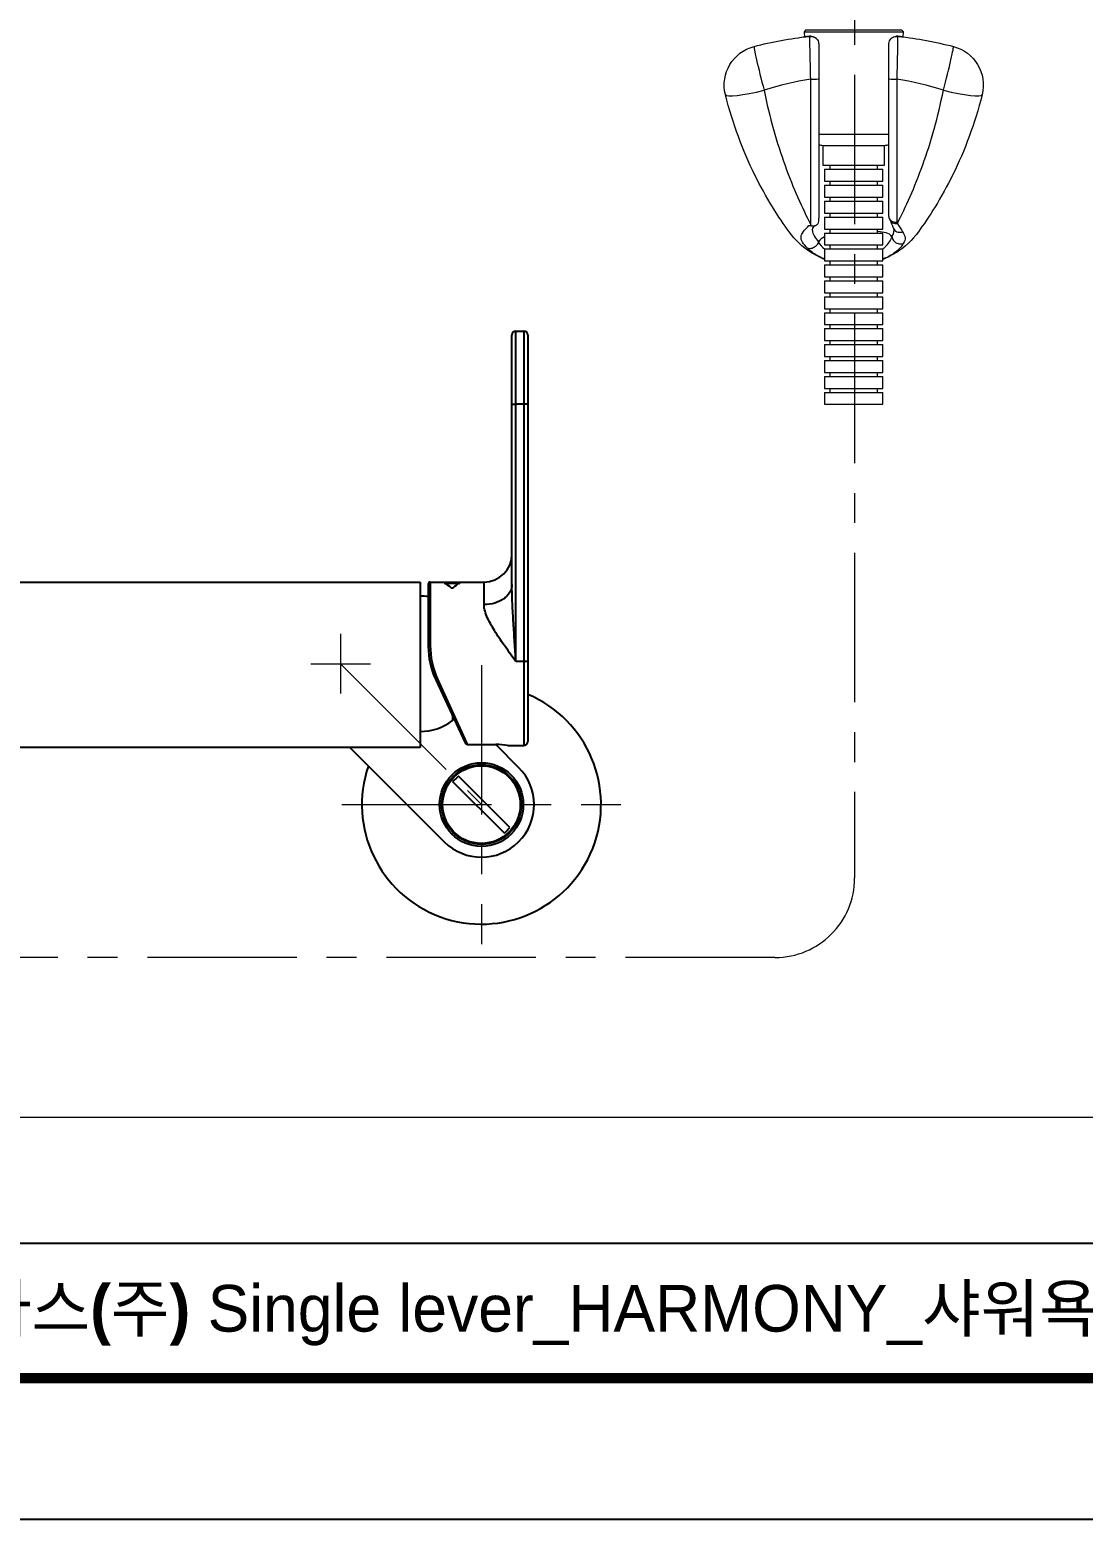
# Model space of a CAD drawing. Extents: x 0 to 1128, y 0 to 827.
# Drawn here: x 264.4 to 528.7, y 0 to 373.9 of the extents above; entities that cross this region are included whole.
import ezdxf

# ---------------------------------------------------------------- set-up
doc = ezdxf.new("R2010")
doc.units = 0
doc.header["$LTSCALE"] = 30
doc.header["$MEASUREMENT"] = 0
doc.linetypes.add('CENTER', pattern=[2, 1.25, -0.25, 0.25, -0.25])
doc.layers.get('0').update_dxf_attribs({"linetype": 'CONTINUOUS'})
doc.layers.add('1', color=7, linetype='CONTINUOUS')
doc.layers.add('DEF_LAYER_ASSEM_MEMBER', color=7, linetype='CONTINUOUS')
doc.layers.add('치수선', color=7, linetype='CONTINUOUS', lineweight=20)
doc.styles.add('Daelim Dimension', font='')
doc.styles.get('Daelim Dimension').set_extended_font_data('나눔고딕')

msp = doc.modelspace()

# ---------------------------------------------------------------- linework, layer by layer
at = {"color": 5}
msp.add_line((18.14486312866211, 69.27593994140625), (926.736156463623, 69.27593994140625), dxfattribs=at)
at = {"ltscale": 0.5}
msp.add_lwpolyline([(0, 0), (1128.400001525879, 0), (1128.400001525879, 826.8000030517578), (0, 826.8000030517578)], close=True, dxfattribs=at)
at = {"color": 5, "linetype": 'ByBlock', "lineweight": 200, "const_width": 2.6}
msp.add_lwpolyline([(18.14486312866211, 35.40284729003906), (1110.144863128662, 35.40284729003906), (1110.144863128662, 807.6028442382812), (18.14486312866211, 807.6028442382812)], close=True, dxfattribs=at)
at = {"layer": '1', "color": 7, "linetype": 'Continuous', "lineweight": 18}
for p, q in [((459.1266640211572, 373.8520209994798), (458.6610649610986, 373.3532035556321)), ((458.6610649610986, 373.3532035556321), (458.7507656599512, 372.0525672641282)), ((458.6610649610986, 373.3532035556321), (471.1266640211572, 373.3532035556321)), ((459.1266640211572, 373.8520209994798), (471.1266640211572, 373.8520209994798)), ((471.1266640211572, 373.8520209994798), (483.1266640211572, 373.8520209994798)), ((471.1266640211572, 373.3532035556321), (483.5922630812158, 373.3532035556321)), ((483.5922630812158, 373.3532035556321), (483.1266640211572, 373.8520209994798)), ((483.5025642897119, 372.0525672641282), (483.5922630812158, 373.3532035556321)), ((462.3266647840967, 361.5881049838548), (462.3266647840967, 326.6786048617845)), ((479.9266651655664, 326.9861076083665), (479.9266651655664, 361.5881049838548)), ((463.3766640211572, 344.8525169101243), (463.3766640211572, 339.8520209994798)), ((478.8766640211572, 339.8520209994798), (478.8766640211572, 344.8525169101243)), ((463.3766640211572, 339.8520209994798), (471.1266640211572, 339.8520209994798)), ((463.8266647840967, 338.8520209994798), (463.8266647840967, 335.8520209994798)), ((463.8266647840967, 338.8520209994798), (471.1266640211572, 338.8520209994798)), ((465.1266640211572, 339.8520209994798), (465.1266640211572, 338.8520209994798)), ((471.1266640211572, 339.8520209994798), (478.8766640211572, 339.8520209994798)), ((471.1266640211572, 338.8520209994798), (478.4266651655664, 338.8520209994798)), ((477.1266640211572, 338.8520209994798), (477.1266640211572, 339.8520209994798)), ((478.4266651655664, 335.8520209994798), (478.4266651655664, 338.8520209994798)), ((463.8266647840967, 335.8520209994798), (471.1266640211572, 335.8520209994798)), ((463.8266647840967, 334.8520209994798), (463.8266647840967, 331.8520209994798)), ((463.8266647840967, 334.8520209994798), (471.1266640211572, 334.8520209994798)), ((465.1266640211572, 335.8520209994798), (465.1266640211572, 334.8520209994798)), ((471.1266640211572, 335.8520209994798), (478.4266651655664, 335.8520209994798)), ((471.1266640211572, 334.8520209994798), (478.4266651655664, 334.8520209994798)), ((477.1266640211572, 334.8520209994798), (477.1266640211572, 335.8520209994798)), ((478.4266651655664, 331.8520209994798), (478.4266651655664, 334.8520209994798)), ((463.8266647840967, 331.8520209994798), (471.1266640211572, 331.8520209994798)), ((463.8266647840967, 330.8520209994798), (463.8266647840967, 327.8520209994798)), ((463.8266647840967, 330.8520209994798), (471.1266640211572, 330.8520209994798)), ((465.1266640211572, 331.8520209994798), (465.1266640211572, 330.8520209994798)), ((471.1266640211572, 331.8520209994798), (478.4266651655664, 331.8520209994798)), ((471.1266640211572, 330.8520209994798), (478.4266651655664, 330.8520209994798)), ((477.1266640211572, 330.8520209994798), (477.1266640211572, 331.8520209994798)), ((478.4266651655664, 327.8520209994798), (478.4266651655664, 330.8520209994798)), ((463.8266647840967, 327.8520209994798), (471.1266640211572, 327.8520209994798)), ((463.8266647840967, 326.8520209994798), (463.8266647840967, 323.8520209994798)), ((463.8266647840967, 326.8520209994798), (471.1266640211572, 326.8520209994798)), ((465.1266640211572, 327.8520209994798), (465.1266640211572, 326.8520209994798)), ((471.1266640211572, 327.8520209994798), (478.4266651655664, 327.8520209994798)), ((471.1266640211572, 326.8520209994798), (478.4266651655664, 326.8520209994798)), ((477.1266640211572, 326.8520209994798), (477.1266640211572, 327.8520209994798)), ((478.4266651655664, 323.8520209994798), (478.4266651655664, 326.8520209994798)), ((463.8266647840967, 323.8520209994798), (471.1266640211572, 323.8520209994798)), ((463.8266647840967, 322.8520209994798), (463.8266647840967, 319.8520209994798)), ((463.8266647840967, 322.8520209994798), (471.1266640211572, 322.8520209994798)), ((465.1266640211572, 323.8520209994798), (465.1266640211572, 322.8520209994798)), ((471.1266640211572, 323.8520209994798), (478.4266651655664, 323.8520209994798)), ((471.1266640211572, 322.8520209994798), (478.4266651655664, 322.8520209994798)), ((477.1266640211572, 322.8520209994798), (477.1266640211572, 323.8520209994798)), ((478.4266651655664, 319.8520209994798), (478.4266651655664, 322.8520209994798)), ((463.8266647840967, 319.8520209994798), (471.1266640211572, 319.8520209994798)), ((463.8266647840967, 318.8520209994798), (463.8266647840967, 315.8520209994798)), ((463.8266647840967, 318.8520209994798), (471.1266640211572, 318.8520209994798)), ((465.1266640211572, 319.8520209994798), (465.1266640211572, 318.8520209994798)), ((471.1266640211572, 319.8520209994798), (478.4266651655664, 319.8520209994798)), ((471.1266640211572, 318.8520209994798), (478.4266651655664, 318.8520209994798)), ((477.1266640211572, 318.8520209994798), (477.1266640211572, 319.8520209994798)), ((478.4266651655664, 315.8520209994798), (478.4266651655664, 318.8520209994798)), ((463.8266647840967, 315.8520209994798), (471.1266640211572, 315.8520209994798)), ((463.8266647840967, 314.8520209994798), (463.8266647840967, 311.8520209994798)), ((463.8266647840967, 314.8520209994798), (471.1266640211572, 314.8520209994798)), ((465.1266640211572, 315.8520209994798), (465.1266640211572, 314.8520209994798)), ((471.1266640211572, 315.8520209994798), (478.4266651655664, 315.8520209994798)), ((471.1266640211572, 314.8520209994798), (478.4266651655664, 314.8520209994798)), ((477.1266640211572, 314.8520209994798), (477.1266640211572, 315.8520209994798)), ((478.4266651655664, 311.8520209994798), (478.4266651655664, 314.8520209994798)), ((463.8266647840967, 311.8520209994798), (471.1266640211572, 311.8520209994798)), ((463.8266647840967, 310.8520209994798), (463.8266647840967, 307.8520209994798)), ((463.8266647840967, 310.8520209994798), (471.1266640211572, 310.8520209994798)), ((465.1266640211572, 311.8520209994798), (465.1266640211572, 310.8520209994798)), ((471.1266640211572, 311.8520209994798), (478.4266651655664, 311.8520209994798)), ((471.1266640211572, 310.8520209994798), (478.4266651655664, 310.8520209994798)), ((477.1266640211572, 310.8520209994798), (477.1266640211572, 311.8520209994798)), ((478.4266651655664, 307.8520209994798), (478.4266651655664, 310.8520209994798)), ((463.8266647840967, 307.8520209994798), (471.1266640211572, 307.8520209994798)), ((463.8266647840967, 306.8520209994798), (463.8266647840967, 303.8520209994798)), ((463.8266647840967, 306.8520209994798), (471.1266640211572, 306.8520209994798)), ((465.1266640211572, 307.8520209994798), (465.1266640211572, 306.8520209994798)), ((471.1266640211572, 307.8520209994798), (478.4266651655664, 307.8520209994798)), ((471.1266640211572, 306.8520209994798), (478.4266651655664, 306.8520209994798)), ((477.1266640211572, 306.8520209994798), (477.1266640211572, 307.8520209994798)), ((478.4266651655664, 303.8520209994798), (478.4266651655664, 306.8520209994798)), ((463.8266647840967, 303.8520209994798), (471.1266640211572, 303.8520209994798)), ((463.8266647840967, 302.8520209994798), (463.8266647840967, 299.8520209994798)), ((463.8266647840967, 302.8520209994798), (471.1266640211572, 302.8520209994798)), ((465.1266640211572, 303.8520209994798), (465.1266640211572, 302.8520209994798)), ((471.1266640211572, 303.8520209994798), (478.4266651655664, 303.8520209994798)), ((471.1266640211572, 302.8520209994798), (478.4266651655664, 302.8520209994798)), ((477.1266640211572, 302.8520209994798), (477.1266640211572, 303.8520209994798)), ((478.4266651655664, 299.8520209994798), (478.4266651655664, 302.8520209994798)), ((463.8266647840967, 299.8520209994798), (471.1266640211572, 299.8520209994798)), ((465.1266640211572, 299.8520209994798), (465.1266640211572, 298.8520209994798)), ((471.1266640211572, 299.8520209994798), (478.4266651655664, 299.8520209994798)), ((477.1266640211572, 298.8520209994798), (477.1266640211572, 299.8520209994798)), ((463.8266647840967, 298.8520209994798), (463.8266647840967, 295.8520209994798)), ((463.8266647840967, 298.8520209994798), (471.1266640211572, 298.8520209994798)), ((463.8266647840967, 295.8520209994798), (471.1266640211572, 295.8520209994798)), ((465.1266640211572, 295.8520209994798), (465.1266640211572, 294.8520209994798)), ((471.1266640211572, 298.8520209994798), (478.4266651655664, 298.8520209994798)), ((471.1266640211572, 295.8520209994798), (478.4266651655664, 295.8520209994798)), ((477.1266640211572, 294.8520209994798), (477.1266640211572, 295.8520209994798)), ((478.4266651655664, 295.8520209994798), (478.4266651655664, 298.8520209994798)), ((463.8266647840967, 294.8520209994798), (463.8266647840967, 291.8520209994798)), ((463.8266647840967, 294.8520209994798), (471.1266640211572, 294.8520209994798)), ((463.8266647840967, 291.8520209994798), (471.1266640211572, 291.8520209994798)), ((465.1266640211572, 291.8520209994798), (465.1266640211572, 290.8520209994798)), ((471.1266640211572, 294.8520209994798), (478.4266651655664, 294.8520209994798)), ((471.1266640211572, 291.8520209994798), (478.4266651655664, 291.8520209994798)), ((477.1266640211572, 290.8520209994798), (477.1266640211572, 291.8520209994798)), ((478.4266651655664, 291.8520209994798), (478.4266651655664, 294.8520209994798)), ((463.8266647840967, 290.8520209994798), (463.8266647840967, 287.8520209994798)), ((463.8266647840967, 290.8520209994798), (471.1266640211572, 290.8520209994798)), ((471.1266640211572, 290.8520209994798), (478.4266651655664, 290.8520209994798)), ((478.4266651655664, 287.8520209994798), (478.4266651655664, 290.8520209994798)), ((463.8266647840967, 287.8520209994798), (471.1266640211572, 287.8520209994798)), ((463.8266647840967, 286.8520209994798), (463.8266647840967, 283.8520209994798)), ((463.8266647840967, 286.8520209994798), (471.1266640211572, 286.8520209994798)), ((465.1266640211572, 287.8520209994798), (465.1266640211572, 286.8520209994798)), ((471.1266640211572, 287.8520209994798), (478.4266651655664, 287.8520209994798)), ((471.1266640211572, 286.8520209994798), (478.4266651655664, 286.8520209994798)), ((477.1266640211572, 286.8520209994798), (477.1266640211572, 287.8520209994798)), ((478.4266651655664, 283.8520209994798), (478.4266651655664, 286.8520209994798)), ((463.8266647840967, 283.8520209994798), (471.1266640211572, 283.8520209994798)), ((463.8266647840967, 282.8520209994798), (463.8266647840967, 279.8520209994798)), ((463.8266647840967, 282.8520209994798), (471.1266640211572, 282.8520209994798)), ((465.1266640211572, 283.8520209994798), (465.1266640211572, 282.8520209994798)), ((471.1266640211572, 283.8520209994798), (478.4266651655664, 283.8520209994798)), ((471.1266640211572, 282.8520209994798), (478.4266651655664, 282.8520209994798)), ((477.1266640211572, 282.8520209994798), (477.1266640211572, 283.8520209994798)), ((478.4266651655664, 279.8520209994798), (478.4266651655664, 282.8520209994798)), ((463.8266647840967, 279.8520209994798), (471.1266640211572, 279.8520209994798)), ((471.1266640211572, 279.8520209994798), (478.4266651655664, 279.8520209994798))]:
    msp.add_line(p, q, dxfattribs=at)
at = {"layer": '1', "color": 7, "linetype": 'Continuous', "lineweight": 13}
for p, q in [((460.3266647840967, 325.0040137973314), (460.3266647840967, 361.4347083774095)), ((481.9266651655664, 361.4347083774095), (481.9266651655664, 325.6025703158861)), ((462.3262718702783, 347.6456153598314), (471.1266640211572, 347.6456153598314)), ((471.1266640211572, 347.6456153598314), (479.9270561720361, 347.6456153598314))]:
    msp.add_line(p, q, dxfattribs=at)
at = {"layer": '1', "color": 7, "linetype": 'Continuous', "lineweight": 18, "extrusion": (0, 0, -1)}
for centre, radius, start, end in [((-448.6266640211572, 359.9941489902025), 9.999999999999988, 346.0374667177548, 75.52248917986661), ((-493.6266640211572, 359.9941489902025), 10.0000000000002, 104.4775108201334, 193.9625332822452)]:
    msp.add_arc(centre, radius, start, end, dxfattribs=at)
at = {"layer": '1', "color": 7, "linetype": 'Continuous', "lineweight": 18}
for centre, start, end in [((463.4268940474024, 347.8520209994798), 248.4850975052383, 270), ((478.8264339949121, 347.8520209994798), 270, 291.5149024947617)]:
    msp.add_arc(centre, 3, start, end, dxfattribs=at)
at = {"layer": '1', "color": 7, "linetype": 'Continuous', "lineweight": 13}
for centre, major_axis, ratio, start_param, end_param in [((448.6266640211572, 359.9941489902025), (2.500000000000003, -9.682458365518542), 0.032961, 3.141592653589782, 4.839361288082682), ((493.6266640211572, 359.9941489902025), (-2.500000000000005, -9.682458365518542), 0.032961, 1.443824019096902, 3.141592653589804), ((460.3266647840967, 361.5881049838548), (-2, 2.449293598294706e-16), 0.076696, 1.570796326794901, 3.141592653589793), ((481.9266651655664, 361.5881049838548), (-2, 2.449293598294706e-16), 0.076696, 0, 1.570796326794897), ((448.6266640211572, 359.9941489902025), (9.704539287426353, 2.412864940024295), 0.126983, 3.141592653589793, 4.6808272417793), ((493.6266640211572, 359.9941489902025), (-9.704539287434095, 2.412864939993151), 0.126983, 1.602358065399869, 3.141592653589393), ((482.0687035109033, 326.8556297030931), (-1.826216076808654, -0.8154353688708923), 0.760059, 6.27480191854271, 7.526800251155139)]:
    msp.add_ellipse(centre, major_axis=major_axis, ratio=ratio, start_param=start_param, end_param=end_param, dxfattribs=at)
at = {"layer": '1', "color": 7, "linetype": 'Continuous', "lineweight": 18}
for points, degree in [([(446.1266640211572, 369.6766059604173), (450.6424320723047, 370.8425758090501), (455.1869457746973, 371.6806647983079), (459.758704044961, 372.2037666049486)], 3), ([(458.8972080732813, 372.1021735873704), (458.7106255079736, 372.0792014804368), (458.5841969038477, 372.0628822055345), (458.520193913125, 372.0544898715501)], 3), ([(459.758704044961, 372.2037666049486), (459.189591267251, 372.1386497226243), (458.8975685621729, 372.1062019076829), (458.8877113844385, 372.1056373324876)], 3), ([(459.6055878187647, 372.1871955600267), (459.7504166151514, 372.203385135222), (459.9172695662012, 372.2219627109056), (460.1062572981348, 372.2429206576829)], 3), ([(460.6007793928613, 372.1923377719407), (460.2028759504785, 372.2670066562181), (459.7557991529932, 372.1924369540696)], 2), ([(462.3195026899805, 370.4172904696946), (462.3243092085352, 370.3608176913743), (462.3266647840967, 370.3043678012376), (462.3266647840967, 370.2492377963548)], 3), ([(479.9266651655664, 370.2492377963548), (479.9266651655664, 370.3043678012376), (479.9290188337793, 370.3608176913743), (479.933825352334, 370.4172904696946)], 3), ([(482.4862659956445, 372.190071841765), (482.0444305922022, 372.2646415439134), (481.6541794325342, 372.1897819247728)], 2), ([(482.1470726515283, 372.2429206576829), (482.3350914503565, 372.222069522429), (482.5012043501367, 372.2035758700853), (482.645516255044, 372.1874473300462)], 3), ([(482.4946259047022, 372.2037666049486), (487.0926140333643, 371.6776588168626), (491.636971333169, 370.835839053679), (496.1266640211572, 369.6766059604173)], 3), ([(483.3656414534082, 372.1056373324876), (483.3562649275293, 372.1061485019212), (483.0642307783594, 372.1385963168626), (482.4946259047022, 372.2037666049486)], 3), ([(483.4828022505274, 372.0858466830736), (483.4789150740137, 372.0865409579759), (483.4230354811182, 372.0938728061204), (483.3163784529199, 372.1070716586595)], 3), ([(462.2260960127344, 325.5216224399095), (462.2021797682276, 325.4026801791673), (462.1752651716699, 325.286034366179), (462.1463326002588, 325.1719672885423)], 3), ([(462.3266647840967, 326.6786048617845), (462.3266647840967, 326.2710654941087), (462.2820786024561, 325.8842170444017), (462.2260960127344, 325.5216224399095)], 3), ([(480.0337132002344, 326.4773185458665), (480.2314156080713, 326.0498817172532)], 1), ([(459.8923157240381, 324.7674720492845), (460.0562962080469, 324.7215736117845), (460.2199963118067, 324.6781013217454), (460.3834217573633, 324.6370399203782)], 3), ([(463.8151215101709, 321.9069907870775), (463.1973942305078, 321.5943076816087), (462.6754787947168, 321.1931770053392), (462.2824638868799, 320.6485145297532)], 3), ([(465.1478928114404, 315.7673576083665), (465.0853374983301, 315.7870872226243), (465.0223282362451, 315.8073051181321), (464.9588898207178, 315.82801129489)], 3), ([(477.2589710737695, 315.8163459506517), (477.205044605874, 315.7988670077806), (477.151427128457, 315.7817390170579), (477.0981339003076, 315.7649696078782)], 3)]:
    msp.add_open_spline(points, degree=degree, dxfattribs=at)
for points, knots in [([(458.9056480909815, 372.102310916472), (458.9081162001123, 372.1026160922532), (458.9157856489649, 372.1034400668626), (458.9452503706445, 372.1064536777025), (459.0109337355127, 372.1118781772142), (459.0786407972803, 372.114517947722), (459.1275204206934, 372.1146095004564), (459.1391933943262, 372.1145332065111)], [0, 0, 0, 0, 0.1172868810415151, 0.2177073822208755, 0.4377992584746238, 0.8658393936132082, 1, 1, 1, 1]), ([(460.1057709242334, 372.1932761874681), (460.1107452894678, 372.1939399447923), (460.1157215620508, 372.1945884433275), (460.2924774672022, 372.2168433871751), (460.4679211164942, 372.2159354892259), (460.8590191389551, 372.1622932162767), (461.0766819502344, 372.0933616366868), (461.4672764326563, 371.8906104770189), (461.6461437727442, 371.7554404941087), (461.9436462904443, 371.4383552279954), (462.067032673501, 371.2529761996751), (462.2444828535547, 370.8548362460618), (462.3008392836084, 370.6365821567064), (462.3195026899805, 370.4172904696946)], [0, 0, 0, 0, 0.004770851623297, 0.004770851623297, 0.1684491553286304, 0.1684491553286304, 0.3810959134663429, 0.3810959134663429, 0.5894321907233853, 0.5894321907233853, 0.7946094443602973, 0.7946094443602973, 1, 1, 1, 1]), ([(460.1062572981348, 372.2429206576829), (460.1106689955225, 372.2434089389329), (460.1150845076074, 372.2438819613939), (460.355139591836, 372.2688834872728), (460.5985744978418, 372.2506950107103), (461.042015888833, 372.1357963290696), (461.2496613050928, 372.0432517734056), (461.5433624769678, 371.847801944304), (461.6459320570459, 371.7637717929368), (461.7394493605127, 371.6705100741868)], [0, 0, 0, 0, 0.0075071907271163, 0.0075071907271163, 0.4086991215869796, 0.4086991215869796, 0.7812142541352776, 0.7812142541352776, 1, 1, 1, 1]), ([(462.3266647840967, 370.2492377963548), (462.3266647840967, 370.1658179965501), (462.3266647840967, 369.1570136752611), (462.3266647840967, 365.9415977206712), (462.3266647840967, 363.7532127109056), (462.3266647840967, 361.5881049838548)], [0, 0, 0, 0, 0.5, 0.5, 1, 1, 1, 1]), ([(479.9266651655664, 361.5881049838548), (479.9266651655664, 363.7532127109056), (479.9266651655664, 365.9415977206712), (479.9266651655664, 369.1570136752611), (479.9266651655664, 370.1658179965501), (479.9266651655664, 370.2492377963548)], [0, 0, 0, 0, 0.5, 0.5, 1, 1, 1, 1]), ([(479.933825352334, 370.4172904696946), (479.9524887587061, 370.6365821567064), (480.0088470961084, 370.8548362460618), (480.1862953688135, 371.2529761996751), (480.3096817518701, 371.4383552279954), (480.607186176919, 371.7554404941087), (480.7860516096582, 371.8906104770189), (481.1766479994287, 372.0933616366868), (481.3943089033594, 372.1622932162767), (481.785408833169, 372.2159354892259), (481.9608505751123, 372.2168433871751), (482.1376083876123, 372.1945884433275), (482.1425846601953, 372.1939399447923), (482.1475590254297, 372.1932761874681)], [0, 0, 0, 0, 0.2053905556397145, 0.2053905556397145, 0.4105678092766212, 0.4105678092766212, 0.6189040865345211, 0.6189040865345211, 0.8315508446713203, 0.8315508446713203, 0.9952291483758176, 0.9952291483758176, 1, 1, 1, 1]), ([(480.5138805891504, 371.6705100741868), (480.6073959852686, 371.7637717929368), (480.7099655653467, 371.847801944304), (481.0036686445703, 372.0432517734056), (481.2113121534815, 372.1357963290696), (481.6547554518213, 372.2506950107103), (481.8981903578272, 372.2688834872728), (482.1382454420557, 372.2438819613939), (482.142659046792, 372.2434089389329), (482.1470726515283, 372.2429206576829)], [0, 0, 0, 0, 0.2187857458647937, 0.2187857458647937, 0.5913008784130548, 0.5913008784130548, 0.992492809272906, 0.992492809272906, 1, 1, 1, 1]), ([(483.1000164534082, 372.1144416537767), (483.1423042799463, 372.1150291171556), (483.2118710066309, 372.1137473788743), (483.2924774672022, 372.1079185214525), (483.3291882063379, 372.1043174472337), (483.3410995985498, 372.1030509677415), (483.3452442671289, 372.1025932040696), (483.3465679670801, 372.102440616179)], [0, 0, 0, 0, 0.4698123622451524, 0.7720511246163436, 0.8731116871034384, 0.9461422406416526, 1, 1, 1, 1]), ([(454.9164513136377, 323.1375434604173), (453.635859348916, 324.9096000400071), (452.1946018721094, 327.0269630160814), (449.2150620008936, 331.8888480868821), (447.6923931623926, 334.6117789950853), (444.7989052320947, 340.4907844272142), (443.4012306715479, 343.7065742221361), (440.9244736219873, 350.4114921298509), (439.834236958169, 353.9127738681321), (438.9221256758203, 357.5812843051439)], [0, 0, 0, 0, 0.2500000000000002, 0.2500000000000002, 0.5000000000000001, 0.5000000000000001, 0.75, 0.75, 1, 1, 1, 1]), ([(503.3312042738428, 357.5812843051439), (502.4190929914942, 353.9127738681321), (501.3288544203272, 350.4114921298509), (498.8520992781152, 343.7065742221361), (497.4544228102197, 340.4907844272142), (494.5609348799219, 334.6117789950853), (493.0382660414209, 331.8888480868821), (490.0587280775537, 327.0269630160814), (488.6174686933985, 324.9096000400071), (487.3368786360254, 323.1375434604173)], [0, 0, 0, 0, 0.2500000000000001, 0.2500000000000001, 0.5000000000000001, 0.5000000000000001, 0.7500000000000001, 0.7500000000000001, 1, 1, 1, 1]), ([(463.3266972090235, 344.8536994662767), (463.3266914869776, 344.8536994662767), (463.3266895796289, 344.8536994662767), (463.3266972090235, 344.8536994662767), (464.1673191572656, 344.8536994662767), (467.055184223794, 344.8536994662767), (469.0846375013818, 344.8536994662767), (471.1266640211572, 344.8536994662767)], [0, 0, 0, 0, 0.0008240105158979, 0.0008240105158979, 0.5004120052579489, 0.5004120052579489, 1, 1, 1, 1]), ([(471.1266640211572, 344.8536994662767), (473.1686924482813, 344.8536994662767), (475.1981457258692, 344.8536994662767), (478.0860088850488, 344.8536994662767), (478.9266479994287, 344.8536994662767), (478.9266403700342, 344.8536994662767), (478.9266384626856, 344.8536994662767), (478.9266327406397, 344.8536994662767)], [0, 0, 0, 0, 0.4995903336355691, 0.4995903336355691, 0.9991806672711382, 0.9991806672711382, 1, 1, 1, 1]), ([(479.9266651655664, 326.9861076083665), (479.9266651655664, 326.8123634067064), (479.9647701765527, 326.6397330966478), (480.1105450178613, 326.3252952304368), (480.2201679731836, 326.1791618075853), (480.4950989271631, 325.9319846835618), (480.6644161726465, 325.8277747836595), (481.039933064126, 325.6743934360032), (481.2516125227442, 325.6236579623704), (481.6130169416895, 325.5896079745775), (481.7616547132959, 325.5889136996751), (481.9152592207422, 325.601578494597), (481.9209621931543, 325.602066775847), (481.9266651655664, 325.6025703158861)], [0, 0, 0, 0, 0.2122217706276812, 0.2122217706276812, 0.4243740469711293, 0.4243740469711293, 0.6376078981045319, 0.6376078981045319, 0.8529421424961777, 0.8529421424961777, 0.99449837344469, 0.99449837344469, 1, 1, 1, 1]), ([(480.2297276045313, 326.0877540317064), (480.2658394361963, 326.0064552035814), (480.4448803450098, 325.6013496127611), (480.7003792311182, 325.0179603305345), (480.9131744886865, 324.4826743808275), (480.9766109968652, 324.2743308749681), (480.991312840127, 324.2212379184251)], [0, 0, 0, 0, 0.1032239213564082, 0.5246435210921866, 0.8698232793112997, 1, 1, 1, 1]), ([(463.8378761793604, 316.231087466765), (462.6988075758447, 316.6785819736009), (461.4732788588037, 317.2771537509446), (458.3321198011865, 319.3082816806321), (456.4228294874658, 321.0530555453782), (454.9164513136377, 323.1375434604173)], [0, 0, 0, 0, 0.3840666585459855, 0.3840666585459855, 1, 1, 1, 1]), ([(460.3834217573633, 324.6370399203782), (460.3664482618799, 324.7460715976243), (460.349425175332, 324.8560645785814), (460.3304585005274, 324.9793327060228), (460.3285606886377, 324.9916694369798), (460.3266647840967, 325.0040137973314)], [0, 0, 0, 0, 0.9000358166341575, 0.9000358166341575, 1, 1, 1, 1]), ([(462.1463326002588, 325.1719672885423), (462.0538834120264, 325.0277946200853), (461.9262054945459, 324.9044349399095), (461.6262558485498, 324.7174918857103), (461.4502571608057, 324.6510551181321), (461.0649193312158, 324.5763938632493), (460.8493088270654, 324.5702903476243), (460.5496014143457, 324.60486676364), (460.4664753462305, 324.6188132968431), (460.3834217573633, 324.6370399203782)], [0, 0, 0, 0, 0.290833007821976, 0.290833007821976, 0.5806880799302401, 0.5806880799302401, 0.885684837966516, 0.885684837966516, 1, 1, 1, 1]), ([(460.7249573256006, 323.6921775546556), (460.724633076333, 323.6922004428392), (460.724840977334, 323.6979911532884), (460.7279022718897, 323.7380988803392), (460.8017757917871, 323.941666385222), (460.9611080671777, 324.2372672763353), (461.1182507063379, 324.4841239657884), (461.1959618116846, 324.6017692294603)], [0, 0, 0, 0, 0.0707806369296562, 0.3371977991819027, 0.5854586023558147, 0.8179980482132096, 1, 1, 1, 1]), ([(480.7203091169824, 321.8843162265306), (480.4100101973047, 322.4610603061204), (479.8978737379541, 322.6854179111009), (478.6510933424463, 323.0443885531907), (477.9492596174707, 323.1563880649095), (477.1562889601221, 323.2360847201829)], [0, 0, 0, 0, 0.5334032990810913, 0.5334032990810913, 1, 1, 1, 1]), ([(487.3368786360254, 323.1375434604173), (485.8354042555322, 321.0598380771165), (483.9206150557031, 319.307259341765), (480.7761028791895, 317.2749946322923), (479.555012562417, 316.6784217563157), (478.419400074624, 316.2322166171556)], [0, 0, 0, 0, 0.6163242544087845, 0.6163242544087845, 1, 1, 1, 1]), ([(480.7416008497705, 321.8178260531907), (480.7388542677393, 321.8328330722337), (480.7353256727686, 321.8467414584642), (480.7279804731836, 321.8684394565111), (480.7242001081934, 321.877083560515), (480.7203091169824, 321.8843162265306)], [0, 0, 0, 0, 0.5351201399988288, 0.5351201399988288, 1, 1, 1, 1]), ([(480.7416008497705, 321.8178260531907), (480.7790287519922, 321.6133353915696), (480.8537891890039, 321.4081351962571), (481.0656021620264, 321.0302741733079), (481.2055767561426, 320.8524100986009), (481.5304726149072, 320.5482337680345), (481.7198742414942, 320.417740603972), (482.1213139082422, 320.2214744296556), (482.3388966108789, 320.1530158725267), (482.7718208815088, 320.08680035739), (482.993130543374, 320.0881660190111), (483.308508732461, 320.1424033847337), (483.4137085463037, 320.1701286044603), (483.5245235945215, 320.210221072722), (483.5348614241113, 320.2140662875657), (483.5451515699854, 320.2180106845384)], [0, 0, 0, 0, 0.1795870216626537, 0.1795870216626537, 0.3591737472290462, 0.3591737472290462, 0.5387710045108638, 0.5387710045108638, 0.7184538491381589, 0.7184538491381589, 0.8982449651303841, 0.8982449651303841, 0.9903739328194168, 0.9903739328194168, 1, 1, 1, 1]), ([(480.9972885633936, 324.22449566989), (481.0489624525537, 324.0483176913743), (481.1328972364893, 323.8802116122728), (481.3616512800684, 323.5735328403001), (481.513773777627, 323.4336860385423), (481.8602493788233, 323.2149589267259), (482.0593937422266, 323.1330878940111), (482.4765747572412, 323.0378730502611), (482.7003716017236, 323.0232475009446), (483.0574825788965, 323.0549552646165), (483.1947735334863, 323.0801856723314), (483.3403805281152, 323.1211021152025), (483.3524826551904, 323.1246116366868), (483.3645580793848, 323.1282203403001)], [0, 0, 0, 0, 0.2022415307197901, 0.2022415307197901, 0.4194269951527483, 0.4194269951527483, 0.6367144086246342, 0.6367144086246342, 0.8541247125189829, 0.8541247125189829, 0.9877504933721444, 0.9877504933721444, 1, 1, 1, 1]), ([(481.0634563948145, 324.0051658359056), (481.098225453042, 323.9370124545579), (481.1873348738184, 323.755989810515), (481.2271164442529, 323.5911491122728), (481.2328403975, 323.5473945346361), (481.2314289595117, 323.5368049350267), (481.2314232374658, 323.536766788054)], [0, 0, 0, 0, 0.1979182916364959, 0.5928624576289193, 0.998647378267646, 1, 1, 1, 1]), ([(462.2347878004541, 320.5489509311204), (462.1725643660059, 320.3472068515306), (462.0761898542871, 320.1459968295579), (461.8311050917139, 319.7779853549486), (461.6790245558252, 319.6061256137376), (461.3408821608057, 319.3149421420579), (461.1501492048731, 319.1916587558275), (460.7566116835108, 319.0098579135423), (460.5483673597803, 318.9489524569993), (460.1432789350977, 318.897232791472), (459.9408730055322, 318.9058387485032), (459.7225693251123, 318.9557273593431), (459.6900490309229, 318.9643180575853), (459.6508739973535, 318.9761054721361), (459.6437271620264, 318.9783179965501), (459.6366070295801, 318.9805762973314)], [0, 0, 0, 0, 0.1914383986524188, 0.1914383986524188, 0.3828699093056075, 0.3828699093056075, 0.5744218648119523, 0.5744218648119523, 0.7663385717720198, 0.7663385717720198, 0.9586239891797602, 0.9586239891797602, 0.9923388588158408, 0.9923388588158408, 1, 1, 1, 1]), ([(462.2824638868799, 320.6485145297532), (462.2699211622705, 320.6311347690111), (462.2580860640039, 320.6100318637376), (462.2432507063379, 320.574349185515), (462.238777973794, 320.5618903842454), (462.2347878004541, 320.5489509311204)], [0, 0, 0, 0, 0.6744832423185303, 0.6744832423185303, 1, 1, 1, 1])]:
    msp.add_open_spline(points, degree=3, knots=knots, dxfattribs=at)
at = {"layer": '1', "color": 7, "linetype": 'Continuous', "lineweight": 13}
for points in [[(460.1057709242334, 372.1932761874681), (459.9788521315088, 372.2118690219407), (459.863060810708, 372.21570660739), (459.758704044961, 372.2037666049486)], [(482.4946259047022, 372.2037666049486), (482.3902691389551, 372.21570660739), (482.2744759108057, 372.2118690219407), (482.1475590254297, 372.1932761874681)], [(460.3266647840967, 361.4347083774095), (456.3894260908594, 360.8421943393236), (452.4562061811914, 359.9173591342454), (448.6266640211572, 358.6863029208665)], [(493.6266640211572, 358.6863029208665), (489.7943619276514, 359.9182441440111), (485.8946674849024, 360.8375632968431), (481.9266651655664, 361.4347083774095)], [(481.9266651655664, 325.6025703158861), (481.9753159071436, 325.4942939486986), (482.0226734663477, 325.3864829745775), (482.0687035109033, 325.2791755404954)], [(482.0687035109033, 325.2791755404954), (482.5795849348535, 324.444107791472), (483.036249973916, 323.7480170932298), (483.3645580793848, 323.1282203403001)], [(480.7203091169824, 321.8843162265306), (481.0598133589258, 322.472069522429), (481.228970387124, 323.0077674594407), (481.2289494062891, 323.5605323520189)], [(483.3645580793848, 323.1282203403001), (484.1220844770899, 322.0848319736009), (484.2486599470606, 321.2768256869798), (483.5451515699854, 320.2180106845384)], [(462.2347878004541, 320.5489509311204), (462.6570518995752, 319.9478538241868), (463.1833351637354, 319.3447044101243), (463.8587883497705, 318.7931831088548)]]:
    msp.add_open_spline(points, degree=3, dxfattribs=at)
for points, knots in [([(460.3266647840967, 361.4347083774095), (460.2643574263086, 364.0344703403001), (460.2081326033106, 366.657616397429), (460.129511692666, 370.6222770419603), (460.1071213270654, 371.9331824985032), (460.1057709242334, 372.1932761874681)], [0, 0, 0, 0, 0.5, 0.5, 1, 1, 1, 1]), ([(482.1475590254297, 372.1932761874681), (482.1462086225977, 371.9331824985032), (482.1238163496485, 370.6222770419603), (482.0451973463526, 366.657616397429), (481.9889725233545, 364.0344703403001), (481.9266651655664, 361.4347083774095)], [0, 0, 0, 0, 0.5, 0.5, 1, 1, 1, 1]), ([(448.6266640211572, 358.6863029208665), (449.3070629621973, 355.2792442050462), (450.0970715071192, 352.0044563022142), (451.8636024977197, 345.6933448520189), (452.851570942544, 342.628075381804), (454.9229229475488, 336.8942115512376), (456.0007904554834, 334.2319724765306), (458.1811646009912, 329.2917182651048), (459.2891376997461, 327.0074851718431), (460.3266647840967, 325.0040137973314)], [0, 0, 0, 0, 0.2499999999999999, 0.2499999999999999, 0.5, 0.5, 0.75, 0.75, 1, 1, 1, 1]), ([(482.0687035109033, 325.2791755404954), (483.0997761274805, 327.2829978671556), (484.1970051313867, 329.5603568759446), (486.3509014631738, 334.4706123080736), (487.4147289778223, 337.1135642734056), (489.4587219740381, 342.8008201327806), (490.4319962049951, 345.8343055453782), (492.1742180372705, 352.0790183749681), (492.9540089155664, 355.3180091586595), (493.6266640211572, 358.6863029208665)], [0, 0, 0, 0, 0.25, 0.25, 0.5, 0.5, 0.75, 0.75, 1, 1, 1, 1]), ([(459.6366070295801, 318.9805762973314), (458.4111908461084, 320.0638435092454), (457.7965076948633, 321.0411384311204), (457.9900768782129, 322.7362754550462), (458.782385685586, 323.5517585483079), (459.8923157240381, 324.7674720492845)], [0, 0, 0, 0, 0.5, 0.5, 1, 1, 1, 1]), ([(460.7251556898584, 323.6998679843431), (460.7246635939111, 323.622086307097), (460.7280739332666, 323.5443580356126), (460.8192165876856, 322.5942237582689), (461.3665379072656, 321.6451423373704), (462.2824638868799, 320.6485145297532)], [0, 0, 0, 0, 0.0820263063732355, 0.0820263063732355, 1, 1, 1, 1]), ([(478.4521835829248, 318.8320396152025), (478.6651543165674, 319.0134666171556), (478.8628204847803, 319.2012794223314), (479.8326386000147, 320.1813514438157), (480.3957222486963, 321.0198066440111), (480.7416008497705, 321.8178260531907)], [0, 0, 0, 0, 0.1911344425747819, 0.1911344425747819, 1, 1, 1, 1]), ([(463.8144176985254, 316.3699577060228), (463.143915989541, 316.5842979159837), (462.5343979383936, 316.8640601840501), (461.0014713789453, 317.7264030185228), (460.2303570295801, 318.357437869597), (459.6366070295801, 318.9805762973314)], [0, 0, 0, 0, 0.3588272924519301, 0.3588272924519301, 1, 1, 1, 1]), ([(483.5451515699854, 320.2180106845384), (483.1283157850733, 319.4371497836595), (482.3294876600733, 318.5661628451829), (480.4433697248926, 317.2262580600267), (479.5200890089502, 316.7109000888353), (478.4339149977197, 316.3664100375657)], [0, 0, 0, 0, 0.5974368929631632, 0.5974368929631632, 1, 1, 1, 1])]:
    msp.add_open_spline(points, degree=3, knots=knots, dxfattribs=at)
at = {"layer": 'DEF_LAYER_ASSEM_MEMBER', "color": 7, "linetype": 'Continuous'}
for p, q in [((385.3453971179374, 234.6300606192338), (385.3453971179374, 297.2355354128338)), ((386.3453971179374, 298.2355354128338), (388.3453971179374, 298.2355354128338)), ((389.3453971179374, 297.2355354127338), (389.3453971179374, 195.2358994951338)), ((171.8490402487373, 235.2355354128338), (362.3453971179374, 235.2355354128338)), ((362.3453971179374, 235.2355354128338), (362.3453971179374, 193.7355354128338)), ((364.3453971179374, 234.7355354128338), (364.3453971179374, 219.1694286662338)), ((364.8453971179374, 235.2355354128338), (378.3453971179374, 235.2355354128338)), ((366.2192413772368, 210.7170634308338), (373.6715233432374, 194.7355931810338)), ((370.4453971179373, 201.6540431977338), (370.4453971179373, 200.5360952341338)), ((374.129443875237, 194.4416952691338), (381.3453971179374, 194.4416939824338)), ((381.326127344737, 194.4224242092338), (387.0345456888372, 188.7140058651338)), ((362.3453971179374, 193.7355354128338), (228.6110762841372, 193.7355354128338)), ((344.6777780945372, 193.7355354128338), (368.366926665537, 170.0463868418338)), ((384.245397117937, 194.2355354128338), (388.3453971179374, 194.2355354128338)), ((383.4422626272371, 172.2244563411338), (370.5449961648369, 185.1217228034338)), ((384.8564761895373, 173.6386699034338), (371.9592097272371, 186.5359363658338))]:
    msp.add_line(p, q, dxfattribs=at)
at = {"layer": 'DEF_LAYER_ASSEM_MEMBER', "color": 9, "linetype": 'Continuous'}
for p, q in [((386.3453971179374, 215.2721628531338), (386.3453971179374, 298.2355354128338)), ((388.3453971179374, 298.2355354128338), (388.3453971179374, 194.2355354128338)), ((388.3453971179374, 279.9213105965338), (386.3453971179374, 279.9213105965338)), ((364.8453971179374, 235.2355354128338), (364.8453971179374, 219.2802759969338)), ((378.3453971179374, 229.5659996575338), (378.3453971179374, 235.2355354128338)), ((388.3453971179374, 215.2721628531338), (386.3453971179374, 215.2721628531338)), ((366.6723952707371, 210.8331934904338), (373.9448107654371, 194.8475503469338)), ((370.4059844014369, 201.7385640409338), (370.4059844014369, 200.4554037447338)), ((373.9448107654371, 194.8475503469338), (374.129450605737, 194.4416940329338))]:
    msp.add_line(p, q, dxfattribs=at)
at = {"layer": 'DEF_LAYER_ASSEM_MEMBER', "color": 40, "linetype": 'Continuous'}
msp.add_line((368.7419722984373, 234.9345452895338), (371.9488219374371, 234.9345452895338), dxfattribs=at)
at = {"layer": 'DEF_LAYER_ASSEM_MEMBER', "color": 1, "linetype": 'CENTER', "lineweight": 5}
for p, q in [((342.3453971178872, 222.2355354127889), (342.3453971178872, 207.2355354127889)), ((334.8453971178872, 214.7355354127889), (349.8453971178872, 214.7355354127889)), ((342.3453971178872, 214.7355354127889), (377.696673175168, 179.3842593555077)), ((377.696673175168, 214.3842593555077), (377.696673175168, 144.3842593555077)), ((342.696673175168, 179.3842593555077), (412.696673175168, 179.3842593555077)), ((451.3525818373195, 140.9815912544809), (245.0953967929328, 140.981591254574))]:
    msp.add_line(p, q, dxfattribs=at)
at = {"layer": 'DEF_LAYER_ASSEM_MEMBER', "color": 7, "linetype": 'Continuous'}
for radius in [10.5, 10, 9.75]:
    msp.add_circle((377.7007361772371, 179.3801963534338), radius, dxfattribs=at)
for centre, radius, start, end in [((386.3453971179374, 297.2355354128338), 1, 90, 180), ((388.3453971179374, 297.2355354128338), 1, 0, 90), ((378.3453971179374, 242.2355354128338), 7, 270, 0), ((364.8453971179374, 234.7355354128338), 0.5, 90, 180), ((362.3453971179374, 218.4314445037338), 13.3040909091, 81.31879999509401, 90), ((384.3453971179374, 219.1694286656338), 20, 180, 204.9999999999994), ((377.7007361772371, 179.3801963534338), 30, 161.1110530779993, 67.14553544119565), ((362.3453971179374, 211.0396263218338), 13.3040909091, 270, 307.2916766503019), ((370.3453971179374, 200.5349598952338), 0.1, 307.2916766503019, 0), ((381.3372457275368, 173.8270296624338), 20.6146659316, 81.89011913330032, 89.97734427119528), ((388.3453971179374, 195.2355354128338), 1, 270, 0), ((377.7007361772371, 179.3801963534338), 13.2, 225.0000000000067, 45.00000000000667), ((382.9504306546373, 174.1300203779338), 16.5744480177, 134.998823036095, 138.4577956670052), ((382.9509121525371, 174.1305018762338), 16.5744480174, 131.5422043329947, 135.0011769638953), ((372.4505602017371, 184.6298908308338), 16.5744480176, 311.5422043329947, 315.0011769638953), ((372.4510416998369, 184.6303723289338), 16.5744480177, 314.998823036095, 318.4577956670052)]:
    msp.add_arc(centre, radius, start, end, dxfattribs=at)
at = {"layer": 'DEF_LAYER_ASSEM_MEMBER', "color": 9, "linetype": 'Continuous'}
msp.add_arc((385.252769472037, 219.2730153875338), 20.4073736457, 179.9796150992, 204.4291232870946, dxfattribs=at)
at = {"layer": 'DEF_LAYER_ASSEM_MEMBER', "color": 1, "linetype": 'CENTER', "lineweight": 5}
msp.add_arc((451.3525818373193, 160.9815912544809), 20, 270, 359.9999999999997, dxfattribs=at)
at = {"layer": 'DEF_LAYER_ASSEM_MEMBER', "color": 40, "linetype": 'Continuous'}
for centre, start_param, end_param in [((367.0305035009369, 214.7355354128338), -0.3872306732, -0.1852011879), ((373.660290734937, 214.7355354128338), 0.1852011879, 0.3872306732)]:
    msp.add_ellipse(centre, major_axis=(0, 20.5), ratio=0.4042553191, start_param=start_param, end_param=end_param, dxfattribs=at)
at = {"layer": 'DEF_LAYER_ASSEM_MEMBER', "color": 1, "linetype": 'CENTER', "lineweight": 5}
msp.add_open_spline([(471.3525818373193, 547.3384330478198), (471.3525818373193, 498.071274539519), (471.3525818373193, 160.9815912544808)], degree=1, knots=[0, 0, 0.9078632417362325, 0.9993553333026532, 0.9993553333026532], dxfattribs=at)
at = {"layer": 'DEF_LAYER_ASSEM_MEMBER', "color": 9, "linetype": 'Continuous'}
for points, start_tangent, end_tangent in [([(385.3453971179374, 279.8951336482338), (385.3502316625372, 279.8976938071338), (385.3646354645371, 279.9002362078338), (385.3884587760372, 279.9027318178338), (385.4215281048369, 279.9051522932338), (385.5139302506373, 279.9096771012338), (385.638323187537, 279.9136426859338), (385.7898146696371, 279.9168989134338), (385.962669346337, 279.9193177196338), (386.3453971179374, 279.9213105965338)], (0, 1), (1, 0)), ([(389.3453971179374, 279.8951336482338), (389.3405625733371, 279.8976938071338), (389.3261587713373, 279.9002362078338), (389.3023354598372, 279.9027318178338), (389.2692661310371, 279.9051522932338), (389.1768639852371, 279.9096771012338), (389.0524710483373, 279.9136426859338), (388.9009795662373, 279.9168989134338), (388.728124889537, 279.9193177195338), (388.3453971179374, 279.9213105965338)], (0, 1), (-1, 0)), ([(385.3453971179374, 234.6300606192338), (385.2108847327372, 233.6422039199338), (384.8125289799373, 232.6920798652338), (384.1656461035373, 231.8166558827338), (383.2951214569371, 231.0492454973338), (381.0242482066374, 229.9514963305338), (378.3453971179374, 229.5659996575338)], (0, -1), (-1, 0)), ([(386.3453971179374, 215.2721628531338), (386.0213870957373, 220.1219350747338), (385.7181862261373, 224.9674771109338), (385.4677098059369, 229.8060971623338), (385.3453971179374, 234.6300606192338)], (-0.06725856510890645, 0.9977355789083053), (-3.74581626361834e-05, 0.9999999992984431)), ([(386.3453971179374, 215.2721628531338), (383.7073922703371, 218.9451854814338), (381.2495091906371, 222.5929424214338), (380.1683103435371, 224.3994741694338), (379.256308157137, 226.1826795424338), (378.6027369044373, 227.9206637238338), (378.3453971179374, 229.5659996575338)], (-0.5863848217306692, 0.8100326171481561), (0.0003097015222713763, 0.9999999520424824)), ([(364.8453971179374, 219.2802759966338), (364.654055404837, 219.2718382339338), (364.4918437259371, 219.2478095475338), (364.3834573492372, 219.2118480889338), (364.3453971179374, 219.1694286662338)], (-0.9999999999999967, -8.164086942622142e-08), (0, -1)), ([(389.3453971179374, 215.2459859048338), (389.3405625733371, 215.2485460637338), (389.3261587713373, 215.2510884644338), (389.3023354598372, 215.2535840744338), (389.2692661310371, 215.2560045498338), (389.1768639852371, 215.2605293578338), (389.0524710483373, 215.2644949425338), (388.9009795662373, 215.2677511700338), (388.728124889537, 215.2701699762338), (388.3453971179374, 215.2721628531338)], (0, 1), (-1, 0)), ([(366.6723952710372, 210.8331937733338), (366.5071003865373, 210.7654517114338), (366.3640938630369, 210.7198546387338), (366.2636922228371, 210.7030731821338), (366.2192413775369, 210.7170634301338)], (-0.9121226133086873, -0.4099174774157979), (-0.422634040685587, 0.906300429026586))]:
    msp.add_spline(points, degree=3, dxfattribs=dict(at, start_tangent=start_tangent, end_tangent=end_tangent))
at = {"layer": 'DEF_LAYER_ASSEM_MEMBER', "color": 40, "linetype": 'Continuous'}
for points, start_tangent, end_tangent in [([(368.5565502853369, 234.8849694828338), (368.5484730619369, 234.8895218978338), (368.5436737494369, 234.8940741150338), (368.5419789024372, 234.8985701613338), (368.5432344700371, 234.9029722076338), (368.5543824051369, 234.9114718838338), (368.5763434508372, 234.9191177308338), (368.6083397226371, 234.9256072282338), (368.648352168937, 234.9305002298338), (368.6930879265369, 234.9334932251338), (368.7419722984373, 234.9345452895338)], (-0.9073018288062031, 0.4204799536778408), (1, 0)), ([(370.5308191310373, 233.7176821586338), (370.5061403666373, 233.6996601279338), (370.4732995745371, 233.6853554344338), (370.4340585389368, 233.6748047570338), (370.390712591437, 233.6683661636338), (370.3453981096372, 233.6662056489338), (370.3000834901372, 233.6683659853338), (370.256737089237, 233.6748044718338), (370.2174955040373, 233.6853551451338), (370.1846542271373, 233.6996599295338), (370.159975104837, 233.7176821586338)], (-0.7039949216705265, -0.7102050057991067), (-0.70399492165637, 0.7102050058131396)), ([(371.9488219374371, 234.9345452895338), (371.997705061337, 234.9334932797338), (372.0424382764372, 234.9305005801338), (372.0824459457372, 234.9256085814338), (372.1144411216369, 234.9191202685338), (372.1364070314371, 234.9114742194338), (372.1475588492372, 234.9029736880338), (372.1488153834371, 234.8985712930338), (372.1471210284371, 234.8940748782338), (372.142321710437, 234.8895222797338), (372.134243950537, 234.8849694828338)], (1, 0), (-0.9073018289335135, -0.4204799534031336))]:
    msp.add_spline(points, degree=3, dxfattribs=dict(at, start_tangent=start_tangent, end_tangent=end_tangent))
at = {"layer": 'DEF_LAYER_ASSEM_MEMBER', "color": 7, "linetype": 'Continuous', "start_tangent": (-0.9999999999912126, -4.1922311430792e-06), "end_tangent": (-0.4226289210617249, 0.906302816437311)}
msp.add_spline([(374.129443875237, 194.4416952691338), (373.857749705337, 194.5218966763338), (373.6715233432374, 194.7355931810338)], degree=3, dxfattribs=at)
at = {"layer": '치수선'}
msp.add_line((816.8705379979956, 100.8550117221361), (102.8055603521216, 100.8550117221361), dxfattribs=at)

# ---------------------------------------------------------------- texts
at = {"color": 2, "insert": (220.7234497070312, 58.79600524902344), "char_height": 11.71148706000001, "width": 518.4178783327826, "attachment_point": 1, "style": 'Daelim Dimension'}
msp.add_mtext('{\\fPretendard Variable SemiBold|b0|i0|c129|p2;대림바스(주)} Single lever_HARMONY_샤워욕조수전_DL B5612W', dxfattribs=at)

doc.saveas('drawing.dxf')
